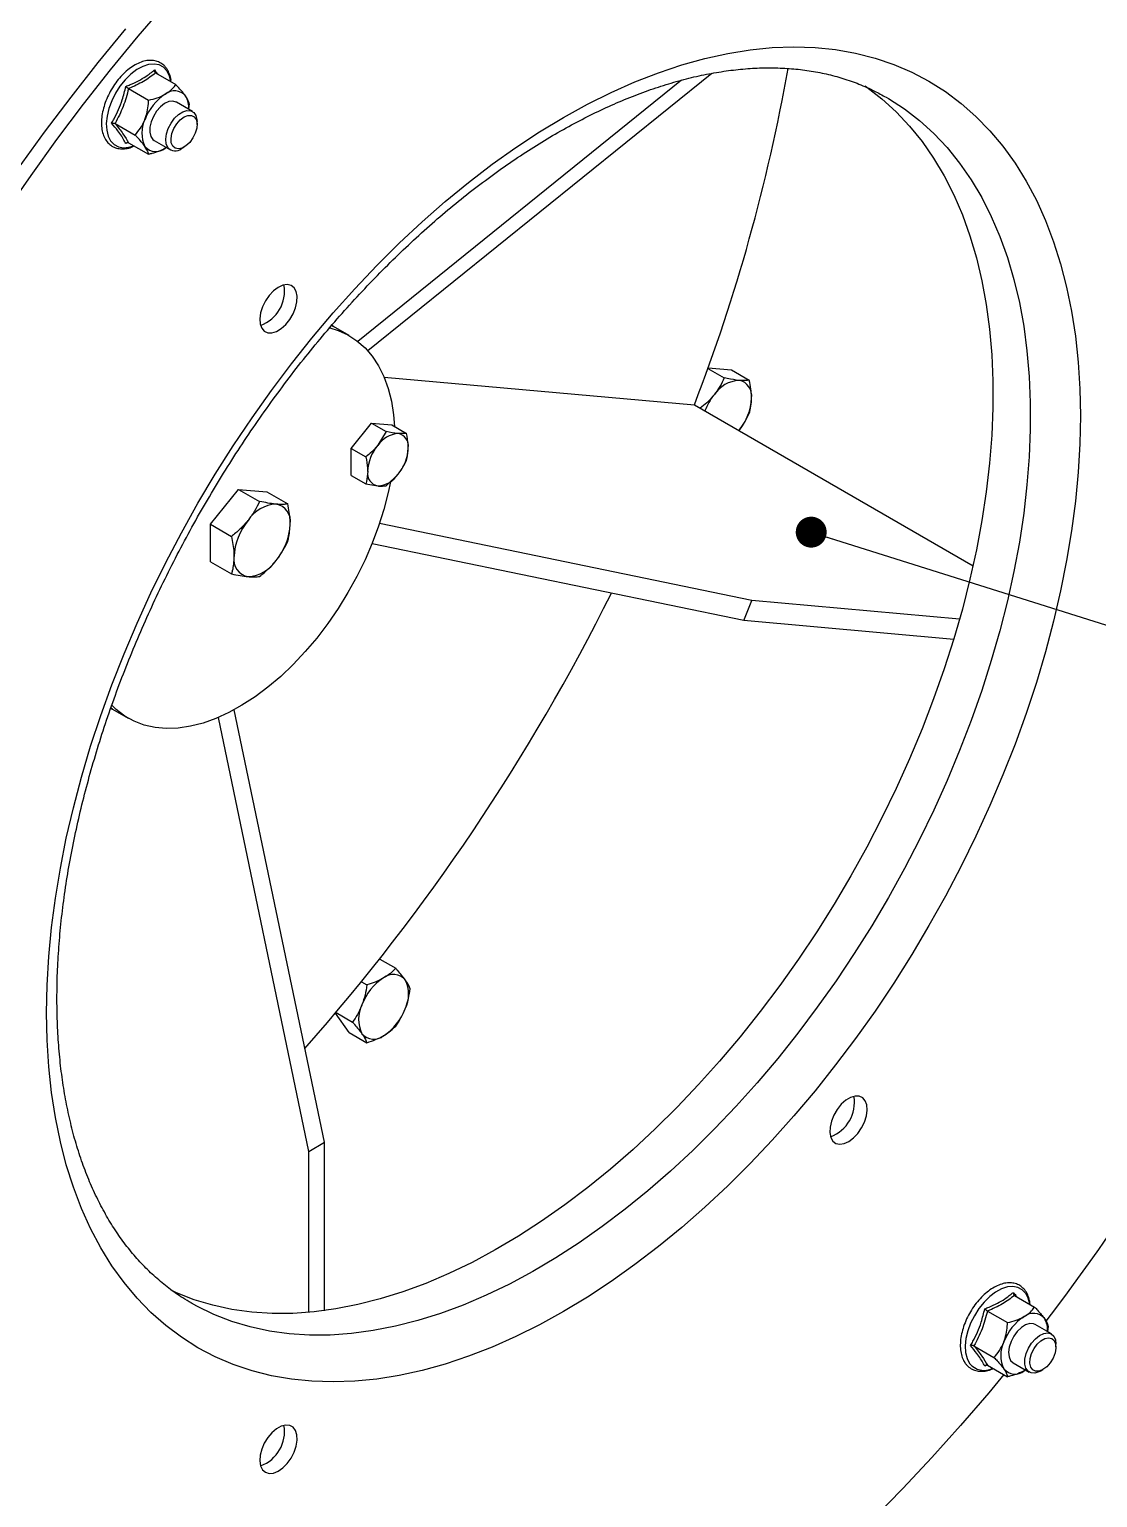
# Model space of a CAD drawing. Header units: millimetres. Extents: x 2 to 418, y 2 to 295.
# Drawn here: x 201.27 to 225.45, y 52.87 to 86.1 of the extents above; entities that cross this region are included whole.
import ezdxf

# ---------------------------------------------------------------- set-up
doc = ezdxf.new("R2010")
doc.units = ezdxf.units.MM
doc.dimstyles.new('SLDDIMSTYLE1', dxfattribs={"dimtxt": 0.18, "dimasz": 0.7, "dimexe": 0, "dimexo": 0.0625, "dimgap": 0, "dimtad": 0, "dimtih": 1, "dimtoh": 1, "dimdec": 0, "dimrnd": 1e-09, "dimzin": 0, "dimdsep": 46, "dimtxsty": 'Standard', "dimblk1": 'DOT', "dimblk2": 'DOT', "dimsah": 1, "dimcen": 0.09, "dimadec": 0, "dimazin": 0, "dimtfac": 0.7, "dimtdec": 0, "dimtofl": 0, "dimtmove": 0, "dimatfit": 3, "dimldrblk": 'DOT', "dimfxl": 0, "dimfrac": 2, "dimtolj": 1, "dimtzin": 0, "dimarcsym": 0})

# ---------------------------------------------------------------- blocks, each defined once
blk = doc.blocks.new('_DOT')
at = {"color": 0, "linetype": 'ByBlock', "lineweight": -2}
blk.add_line((-0.5, 0), (-1, 0), dxfattribs=at)
at = {"color": 0, "linetype": 'ByBlock', "const_width": 0.5}
blk.add_lwpolyline([(-0.25, 0, 1), (0.25, 0, 1)], format="xyb", close=True, dxfattribs=at)

msp = doc.modelspace()

# ---------------------------------------------------------------- linework, layer by layer
at = {"color": 7, "linetype": 'Continuous', "lineweight": 25}
for p, q in [((204.127, 85.117), (204.581, 84.855)), ((216.716, 85.108), (208.928, 78.832)), ((203.515, 84.763), (203.969, 84.501)), ((216.036, 84.954), (208.702, 79.043)), ((204.961, 84.247), (204.596, 84.458)), ((204.887, 84.419), (204.875, 84.297)), ((203.209, 83.974), (203.663, 83.712)), ((205.065, 83.95), (205.065, 84.018)), ((203.503, 83.542), (203.453, 83.52)), ((203.515, 83.539), (203.969, 83.276)), ((204.096, 83.592), (204.461, 83.381)), ((204.375, 83.43), (204.346, 83.412)), ((204.712, 83.405), (204.77, 83.439)), ((208.154, 79.379), (208.113, 79.402)), ((208.507, 79.175), (208.154, 79.379)), ((216.629, 78.43), (217.002, 78.214)), ((216.633, 78.444), (217.166, 78.396)), ((209.299, 78.236), (216.324, 77.608)), ((217.166, 78.396), (217.568, 78.164)), ((216.324, 77.608), (222.634, 73.965)), ((208.553, 76.621), (209.013, 77.192)), ((209.013, 77.192), (209.346, 77)), ((209.013, 77.192), (209.472, 77.151)), ((209.472, 77.151), (209.806, 76.959)), ((209.346, 77), (209.158, 76.69)), ((209.806, 76.959), (209.617, 76.955)), ((208.553, 76.621), (208.887, 76.428)), ((208.553, 76.008), (208.553, 76.621)), ((208.553, 76.008), (208.887, 75.815)), ((208.887, 75.815), (209.158, 75.771)), ((209.346, 75.774), (209.617, 76.036)), ((205.371, 74.902), (206.007, 75.693)), ((206.007, 75.693), (206.481, 75.42)), ((206.007, 75.693), (206.644, 75.636)), ((206.644, 75.636), (207.117, 75.363)), ((205.371, 74.902), (205.845, 74.628)), ((205.371, 74.053), (205.371, 74.902)), ((217.622, 73.179), (209.196, 74.922)), ((217.445, 72.724), (209.027, 74.464)), ((205.371, 74.053), (205.845, 73.78)), ((217.445, 72.724), (217.622, 73.179)), ((222.33, 72.758), (217.622, 73.179)), ((222.196, 72.299), (217.445, 72.724)), ((203.154, 70.719), (203.113, 70.743)), ((203.113, 70.742), (203.154, 70.719)), ((203.154, 70.719), (203.508, 70.514)), ((207.598, 60.711), (205.547, 70.531)), ((207.952, 60.915), (205.906, 70.705)), ((209.201, 65.063), (209.564, 64.853)), ((208.788, 64.547), (208.911, 64.476)), ((208.509, 63.402), (208.202, 63.84)), ((208.211, 63.85), (208.585, 63.634)), ((208.509, 63.402), (208.911, 63.17)), ((207.598, 60.711), (207.952, 60.915)), ((207.952, 57.105), (207.952, 60.915)), ((207.598, 57.066), (207.598, 60.711)), ((204.938, 57.276), (204.921, 57.286)), ((223.573, 57.45), (224.027, 57.187)), ((222.96, 57.096), (223.414, 56.834)), ((224.407, 56.579), (224.041, 56.79)), ((224.333, 56.752), (224.32, 56.629)), ((222.654, 56.307), (223.108, 56.045)), ((224.51, 56.283), (224.51, 56.35)), ((222.949, 55.875), (222.899, 55.852)), ((222.96, 55.871), (223.414, 55.609)), ((223.485, 55.977), (223.541, 55.924)), ((223.541, 55.924), (223.907, 55.713)), ((223.821, 55.763), (223.791, 55.745)), ((224.157, 55.738), (224.215, 55.772))]:
    msp.add_line(p, q, dxfattribs=at)
at = {"color": 7, "linetype": 'Continuous', "lineweight": 25, "flags": 128}
for points in [[(200.737, 81.971), (201.308, 82.798), (201.894, 83.611), (202.495, 84.408), (203.108, 85.188), (203.734, 85.95), (204.372, 86.693)], [(201.025, 82.962), (201.612, 83.774), (202.212, 84.571), (202.825, 85.351), (203.451, 86.113)], [(201.659, 63.844), (201.671, 64.475), (201.709, 65.119), (201.771, 65.775), (201.858, 66.442), (201.97, 67.117), (202.105, 67.8), (202.265, 68.488), (202.449, 69.181), (202.656, 69.878), (202.886, 70.575), (203.138, 71.273), (203.412, 71.97), (203.707, 72.663), (204.022, 73.352), (204.358, 74.035), (204.713, 74.711), (205.086, 75.378), (205.477, 76.035), (205.885, 76.68), (206.309, 77.312), (206.748, 77.93), (207.201, 78.532), (207.667, 79.118), (208.145, 79.685), (208.634, 80.233), (209.134, 80.76), (209.642, 81.266), (210.159, 81.748), (210.682, 82.207), (211.211, 82.642), (211.745, 83.05), (212.282, 83.432), (212.821, 83.787), (213.361, 84.113), (213.902, 84.411), (214.441, 84.679), (214.978, 84.917), (215.512, 85.124), (216.041, 85.301), (216.564, 85.446), (217.08, 85.559), (217.589, 85.641), (218.088, 85.69), (218.578, 85.708), (219.056, 85.693), (219.522, 85.645), (219.975, 85.566), (220.414, 85.455), (220.838, 85.312), (221.245, 85.137), (221.636, 84.932), (222.01, 84.696), (222.365, 84.43), (222.7, 84.134), (223.016, 83.81), (223.311, 83.457), (223.585, 83.077), (223.837, 82.67), (224.067, 82.238), (224.274, 81.781), (224.457, 81.299), (224.617, 80.795), (224.753, 80.27), (224.865, 79.723), (224.952, 79.157), (225.014, 78.573), (225.051, 77.972), (225.064, 77.355), (225.051, 76.724), (225.014, 76.079), (224.952, 75.423), (224.865, 74.757), (224.753, 74.082), (224.617, 73.399), (224.457, 72.71), (224.274, 72.017), (224.067, 71.321), (223.837, 70.623), (223.585, 69.925), (223.311, 69.229), (223.016, 68.536), (222.7, 67.847), (222.365, 67.164), (222.01, 66.488), (221.636, 65.821), (221.245, 65.164), (220.838, 64.519), (220.414, 63.886), (219.975, 63.268), (219.522, 62.666), (219.056, 62.081), (218.578, 61.514), (218.088, 60.966), (217.589, 60.439), (217.08, 59.933), (216.564, 59.45), (216.041, 58.991), (215.512, 58.557), (214.978, 58.149), (214.441, 57.767), (213.902, 57.412), (213.361, 57.086), (212.821, 56.788), (212.282, 56.52), (211.745, 56.282), (211.211, 56.074), (210.682, 55.898), (210.159, 55.753), (209.642, 55.639), (209.134, 55.558), (208.634, 55.508), (208.145, 55.491), (207.667, 55.506), (207.201, 55.553), (206.748, 55.633), (206.309, 55.744), (205.885, 55.887), (205.477, 56.061), (205.086, 56.267), (204.713, 56.503), (204.358, 56.769), (204.022, 57.064), (203.707, 57.389), (203.412, 57.741), (203.138, 58.121), (202.886, 58.528), (202.656, 58.961), (202.449, 59.418), (202.265, 59.899), (202.105, 60.403), (201.97, 60.929), (201.858, 61.475), (201.771, 62.041), (201.709, 62.625), (201.671, 63.227), (201.659, 63.844)], [(220.188, 84.824), (220.229, 84.795), (220.572, 84.531), (220.895, 84.238), (221.198, 83.917), (221.481, 83.567), (221.742, 83.191), (221.981, 82.788), (222.198, 82.36), (222.392, 81.908), (222.563, 81.432), (222.71, 80.933), (222.833, 80.414), (222.932, 79.874), (223.006, 79.316), (223.056, 78.739), (223.081, 78.147), (223.081, 77.539), (223.056, 76.918), (223.006, 76.285), (222.932, 75.64), (222.833, 74.987), (222.71, 74.325), (222.563, 73.657), (222.392, 72.984), (222.198, 72.307), (221.981, 71.628), (221.742, 70.949), (221.481, 70.271), (221.198, 69.595), (220.895, 68.924), (220.572, 68.258), (220.229, 67.599), (219.869, 66.949), (219.49, 66.308), (219.095, 65.679), (218.683, 65.063), (218.257, 64.461), (217.817, 63.875), (217.363, 63.305), (216.897, 62.753), (216.421, 62.221), (215.934, 61.709), (215.439, 61.219), (214.935, 60.752), (214.425, 60.308), (213.91, 59.89), (213.39, 59.497), (212.867, 59.13), (212.342, 58.791), (211.816, 58.48), (211.29, 58.198), (210.766, 57.946), (210.244, 57.723), (209.726, 57.531), (209.213, 57.37), (208.706, 57.241), (208.207, 57.143), (207.716, 57.077), (207.234, 57.043), (206.763, 57.041), (206.303, 57.071), (205.856, 57.133), (205.422, 57.227), (205.003, 57.352), (204.6, 57.509), (204.476, 57.566)], [(204.596, 84.458), (204.593, 84.459), (204.516, 84.481), (204.426, 84.469), (204.33, 84.423), (204.235, 84.349), (204.148, 84.25), (204.077, 84.134), (204.025, 84.011), (203.997, 83.888), (203.994, 83.776), (204.018, 83.682), (204.066, 83.613), (204.096, 83.592)], [(204.405, 83.433), (204.369, 83.515), (204.358, 83.619), (204.373, 83.738), (204.414, 83.862), (204.476, 83.982), (204.556, 84.091), (204.647, 84.178), (204.744, 84.239), (204.837, 84.268), (204.922, 84.263), (204.991, 84.225), (205.039, 84.157), (205.063, 84.063), (205.065, 84.018)], [(204.515, 83.462), (204.482, 83.538), (204.476, 83.636), (204.495, 83.746), (204.539, 83.859), (204.604, 83.965), (204.683, 84.055), (204.77, 84.121), (204.857, 84.156), (204.936, 84.157), (205.001, 84.125), (205.045, 84.063), (205.064, 83.975), (205.058, 83.87), (205.025, 83.757), (204.971, 83.646), (204.898, 83.547), (204.814, 83.468), (204.726, 83.418), (204.642, 83.399), (204.569, 83.414), (204.515, 83.462)], [(206.697, 80.082), (206.612, 79.959), (206.546, 79.824), (206.503, 79.687), (206.485, 79.556), (206.494, 79.438), (206.529, 79.343), (206.588, 79.274), (206.667, 79.238), (206.761, 79.235), (206.865, 79.267), (206.971, 79.331), (207.073, 79.423), (207.166, 79.538), (207.241, 79.667), (207.297, 79.804), (207.327, 79.94), (207.332, 80.065), (207.31, 80.172), (207.262, 80.255), (207.193, 80.308), (207.106, 80.328), (207.006, 80.313), (206.9, 80.265), (206.795, 80.186), (206.697, 80.082)], [(208.068, 79.352), (208.261, 79.291), (208.481, 79.19), (208.684, 79.057), (208.868, 78.896), (209.032, 78.705), (209.174, 78.488), (209.295, 78.245), (209.392, 77.979), (209.466, 77.69), (209.515, 77.381), (209.537, 77.114)], [(208.112, 79.402), (208.128, 79.394), (208.154, 79.379)], [(208.112, 79.402), (208.128, 79.394), (208.154, 79.379)], [(209.443, 75.862), (209.392, 75.619), (209.295, 75.239), (209.174, 74.858), (209.032, 74.476), (208.868, 74.096), (208.684, 73.722), (208.481, 73.356), (208.261, 73), (208.025, 72.657), (207.775, 72.329), (207.513, 72.02), (207.24, 71.729), (206.958, 71.461), (206.67, 71.217), (206.377, 70.998), (206.081, 70.806), (205.785, 70.642), (205.491, 70.508), (205.2, 70.404), (204.915, 70.331), (204.637, 70.29), (204.369, 70.281), (204.113, 70.304), (203.87, 70.359), (203.642, 70.445), (203.43, 70.562), (203.237, 70.709), (203.134, 70.808)], [(220.026, 61.117), (220.111, 61.24), (220.177, 61.374), (220.22, 61.512), (220.238, 61.643), (220.229, 61.76), (220.194, 61.856), (220.135, 61.924), (220.056, 61.961), (219.962, 61.963), (219.858, 61.932), (219.752, 61.868), (219.649, 61.776), (219.557, 61.661), (219.481, 61.531), (219.426, 61.394), (219.395, 61.259), (219.391, 61.134), (219.413, 61.026), (219.46, 60.944), (219.53, 60.891), (219.617, 60.871), (219.717, 60.886), (219.823, 60.934), (219.928, 61.013), (220.026, 61.117)], [(224.041, 56.79), (224.002, 56.807), (223.917, 56.812), (223.823, 56.783), (223.727, 56.722), (223.636, 56.634), (223.556, 56.526), (223.493, 56.406), (223.453, 56.281), (223.438, 56.163), (223.449, 56.059), (223.485, 55.977)], [(224.157, 55.738), (224.125, 55.721), (224.031, 55.692), (223.946, 55.697), (223.878, 55.735), (223.829, 55.803), (223.806, 55.897), (223.808, 56.01), (223.836, 56.132), (223.888, 56.256), (223.96, 56.371), (224.046, 56.47), (224.141, 56.545), (224.237, 56.59), (224.327, 56.602), (224.404, 56.581), (224.463, 56.527), (224.463, 56.527)], [(224.471, 56.43), (224.503, 56.354), (224.51, 56.257), (224.49, 56.147), (224.446, 56.033), (224.382, 55.927), (224.302, 55.837), (224.215, 55.772), (224.128, 55.737), (224.049, 55.735), (223.985, 55.767), (223.941, 55.83), (223.921, 55.917), (223.928, 56.022), (223.96, 56.135), (224.015, 56.246), (224.087, 56.346), (224.171, 56.424), (224.259, 56.475), (224.343, 56.493), (224.416, 56.478), (224.471, 56.43)], [(224.463, 56.527), (224.499, 56.445), (224.51, 56.35)], [(223.328, 55.659), (222.988, 55.249), (222.351, 54.506), (221.702, 53.782), (221.043, 53.078), (220.375, 52.397), (219.698, 51.737), (219.014, 51.1), (218.322, 50.487), (217.625, 49.898), (216.922, 49.335), (216.215, 48.798), (215.505, 48.287), (214.792, 47.803), (214.782, 47.797)], [(206.697, 53.422), (206.795, 53.431), (206.9, 53.474), (207.006, 53.548), (207.106, 53.648), (207.193, 53.769), (207.262, 53.902), (207.31, 54.039), (207.332, 54.172), (207.327, 54.292), (207.297, 54.392), (207.241, 54.465), (207.166, 54.507), (207.073, 54.516), (206.971, 54.49), (206.865, 54.431), (206.761, 54.343), (206.667, 54.232), (206.588, 54.104), (206.529, 53.968), (206.494, 53.831), (206.485, 53.704), (206.503, 53.593), (206.546, 53.506), (206.612, 53.448), (206.697, 53.422)]]:
    msp.add_lwpolyline(points, dxfattribs=at)
at = {"color": 8, "linetype": 'Continuous', "lineweight": 25, "flags": 128}
for points in [[(204.381, 85.163), (204.303, 85.246), (204.205, 85.299), (204.092, 85.32), (203.967, 85.309), (203.835, 85.266), (203.699, 85.193), (203.565, 85.091), (203.438, 84.965), (203.32, 84.819), (203.217, 84.658), (203.132, 84.487), (203.068, 84.312), (203.027, 84.139), (203.01, 83.974), (203.019, 83.822), (203.052, 83.69), (203.108, 83.58), (203.187, 83.498), (203.284, 83.445), (203.397, 83.424), (203.522, 83.435), (203.635, 83.469)], [(220.665, 84.569), (220.717, 84.539), (221.078, 84.305), (221.42, 84.041), (221.743, 83.748), (222.047, 83.427), (222.329, 83.078), (222.59, 82.701), (222.83, 82.298), (223.047, 81.87), (223.241, 81.418), (223.412, 80.942), (223.559, 80.443), (223.682, 79.924), (223.781, 79.384), (223.855, 78.826), (223.905, 78.25), (223.929, 77.657), (223.929, 77.05), (223.905, 76.428), (223.855, 75.795), (223.781, 75.151), (223.682, 74.497), (223.559, 73.835), (223.412, 73.167), (223.241, 72.494), (223.047, 71.817), (222.83, 71.138), (222.59, 70.459), (222.329, 69.781), (222.047, 69.106), (221.743, 68.434), (221.42, 67.768), (221.078, 67.109), (220.717, 66.459), (220.339, 65.818), (219.943, 65.189), (219.532, 64.573), (219.106, 63.971), (218.665, 63.385), (218.212, 62.815), (217.746, 62.263), (217.269, 61.731), (216.783, 61.219), (216.287, 60.729), (215.784, 60.262), (215.274, 59.818), (214.758, 59.4), (214.238, 59.007), (213.715, 58.64), (213.19, 58.301), (212.664, 57.99), (212.138, 57.708), (211.614, 57.456), (211.092, 57.233), (210.575, 57.042), (210.062, 56.881), (209.555, 56.751), (209.055, 56.653), (208.564, 56.587), (208.082, 56.553), (207.611, 56.551), (207.151, 56.581), (206.704, 56.643), (206.271, 56.737), (205.852, 56.863), (205.448, 57.02), (205.061, 57.208), (204.938, 57.276)], [(223.917, 57.251), (223.916, 57.254), (223.883, 57.386), (223.826, 57.496), (223.748, 57.579), (223.651, 57.631), (223.538, 57.653), (223.413, 57.642), (223.28, 57.599), (223.145, 57.525), (223.011, 57.424), (222.883, 57.298), (222.766, 57.152), (222.663, 56.991), (222.578, 56.819), (222.513, 56.645), (222.472, 56.472), (222.456, 56.307), (222.464, 56.155), (222.497, 56.022), (222.554, 55.913), (222.554, 55.913)]]:
    msp.add_lwpolyline(points, dxfattribs=at)
at = {"color": 8, "linetype": 'Continuous', "lineweight": 25}
for centre, radius, start, end in [((203.887, 84.842), 0.589, 7.4011, 32.9926), ((222.884, 56.177), 0.423, 218.6575, 297.559)]:
    msp.add_arc(centre, radius, start, end, dxfattribs=at)
at = {"color": 7, "linetype": 'Continuous', "lineweight": 25}
for centre, radius, start, end in [((178.212, 92.322), 40.854, 338.8894, 349.9903), ((204.967, 83.668), 1.151, 122.638, 159.7731), ((204.554, 84.382), 0.33, 40.5333, 129.247), ((204.378, 84.338), 0.499, 355.2229, 31.1565), ((204.499, 83.76), 0.685, 153.4357, 206.5643), ((204.137, 83.668), 0.33, 220.5321, 309.2482), ((204.573, 83.578), 0.222, 220.956, 308.8391), ((206.224, 80.176), 0.821, 289.8951, 10.1101), ((217.38, 77.431), 0.73, 93.4296, 146.5651), ((217.271, 77.814), 0.352, 350.7483, 79.4529), ((217.833, 76.98), 1.363, 141.2637, 158.9213), ((216.392, 77.814), 1.228, 320.2279, 357.3608), ((209.653, 76.363), 0.593, 93.4292, 146.5654), ((209.565, 76.674), 0.286, 350.7476, 79.454), ((209.924, 76.052), 0.998, 140.2276, 177.3609), ((208.85, 76.674), 0.998, 320.2277, 357.361), ((209.21, 76.052), 0.286, 170.7475, 259.4537), ((209.122, 76.363), 0.593, 273.43, 326.5646), ((206.905, 74.539), 0.821, 93.43, 146.5646), ((206.784, 74.97), 0.396, 350.7483, 79.453), ((207.281, 74.107), 1.381, 140.228, 177.3606), ((205.794, 74.969), 1.381, 320.228, 357.3607), ((206.292, 74.107), 0.396, 170.7482, 259.4532), ((206.17, 74.538), 0.821, 273.4295, 326.5652), ((171.665, 94.662), 47.798, 318.5794, 333.5127), ((184.797, 87.089), 49.727, 322.5716, 337.4285), ((209.951, 63.602), 1.228, 122.6379, 159.773), ((209.511, 64.363), 0.352, 40.5329, 129.2479), ((209.125, 64.265), 0.73, 333.4366, 26.5634), ((209.452, 63.7), 0.73, 153.4362, 206.5638), ((208.626, 64.363), 1.228, 302.6381, 339.7728), ((209.066, 63.602), 0.352, 220.5326, 309.2483), ((219.128, 61.815), 0.821, 289.8949, 10.1104), ((224.412, 56.001), 1.151, 122.638, 159.7728), ((224, 56.714), 0.33, 40.5329, 129.2483), ((223.824, 56.671), 0.499, 355.2209, 31.1577), ((223.944, 56.092), 0.685, 153.4363, 206.5637), ((223.583, 56), 0.33, 220.5329, 309.248), ((206.224, 54.365), 0.821, 289.8948, 10.1104)]:
    msp.add_arc(centre, radius, start, end, dxfattribs=at)
for points, knots in [([(212.962, 100.5), (212.457, 100.201), (211.447, 99.602), (209.935, 98.593), (208.432, 97.505), (206.94, 96.333), (205.464, 95.083), (204.008, 93.756), (202.575, 92.357), (201.168, 90.888), (199.793, 89.354), (198.452, 87.758), (197.149, 86.107), (195.889, 84.403), (194.673, 82.652), (193.506, 80.857), (192.391, 79.025), (191.331, 77.159), (190.327, 75.264), (189.384, 73.347), (188.503, 71.411), (187.688, 69.462), (186.939, 67.506), (186.26, 65.548), (185.652, 63.594), (185.116, 61.648), (184.654, 59.714), (184.268, 57.798), (183.952, 55.904), (183.807, 54.665), (183.734, 54.046)], [0, 0, 0, 0, 0.035691, 0.071381, 0.107072, 0.142762, 0.178453, 0.214143, 0.249834, 0.285572, 0.32131, 0.357048, 0.392786, 0.428524, 0.464262, 0.5, 0.535738, 0.571476, 0.607214, 0.642952, 0.67869, 0.714428, 0.750166, 0.785857, 0.821547, 0.857238, 0.892928, 0.928619, 0.964309, 1, 1, 1, 1]), ([(204.477, 84.944), (204.477, 84.947), (204.473, 85.002), (204.445, 85.091), (204.406, 85.174), (204.368, 85.231), (204.324, 85.285), (204.246, 85.347), (204.138, 85.392), (204.02, 85.408), (203.894, 85.395), (203.763, 85.353), (203.628, 85.284), (203.495, 85.189), (203.368, 85.07), (203.25, 84.933), (203.145, 84.78), (203.055, 84.617), (202.984, 84.447), (202.932, 84.276), (202.903, 84.109), (202.897, 83.949), (202.914, 83.8), (202.957, 83.669), (203.023, 83.559), (203.11, 83.476), (203.214, 83.421), (203.329, 83.396), (203.453, 83.402), (203.558, 83.425), (203.622, 83.455), (203.642, 83.465)], [0, 0, 0, 0, 0.003048, 0.042405, 0.078333, 0.084557, 0.105673, 0.142934, 0.179551, 0.21599, 0.25298, 0.290912, 0.32956, 0.368503, 0.407437, 0.446295, 0.485095, 0.523876, 0.562683, 0.601555, 0.640542, 0.679691, 0.719005, 0.758325, 0.797191, 0.835061, 0.871886, 0.908327, 0.945071, 0.982712, 1, 1, 1, 1]), ([(201.893, 64.17), (201.894, 64.269), (201.895, 64.556), (201.915, 65.041), (201.958, 65.629), (202.023, 66.229), (202.109, 66.839), (202.217, 67.457), (202.346, 68.082), (202.496, 68.714), (202.667, 69.35), (202.858, 69.99), (203.07, 70.632), (203.301, 71.274), (203.552, 71.916), (203.821, 72.556), (204.109, 73.193), (204.415, 73.825), (204.737, 74.451), (205.076, 75.07), (205.431, 75.681), (205.801, 76.282), (206.186, 76.872), (206.583, 77.45), (206.994, 78.014), (207.416, 78.564), (207.849, 79.099), (208.292, 79.616), (208.744, 80.116), (209.205, 80.598), (209.672, 81.059), (210.145, 81.5), (210.624, 81.919), (211.106, 82.317), (211.591, 82.691), (212.079, 83.041), (212.567, 83.367), (213.054, 83.668), (213.541, 83.944), (214.025, 84.194), (214.506, 84.417), (214.982, 84.614), (215.453, 84.784), (215.917, 84.928), (216.374, 85.044), (216.824, 85.133), (217.264, 85.195), (217.695, 85.23), (218.116, 85.238), (218.526, 85.219), (218.926, 85.173), (219.314, 85.099), (219.691, 84.999), (220.054, 84.869), (220.38, 84.727), (220.578, 84.615), (220.664, 84.566)], [0, 0, 0, 0, 0.009758, 0.028376, 0.047004, 0.06564, 0.084286, 0.102943, 0.121611, 0.140289, 0.158977, 0.177674, 0.196381, 0.215095, 0.233816, 0.252544, 0.271276, 0.290012, 0.308752, 0.327493, 0.346236, 0.364978, 0.383719, 0.402457, 0.421192, 0.439922, 0.458646, 0.477364, 0.496074, 0.514775, 0.533466, 0.552148, 0.570817, 0.589476, 0.608122, 0.626755, 0.645377, 0.663987, 0.682587, 0.701179, 0.719766, 0.738352, 0.756942, 0.775541, 0.794159, 0.812807, 0.8315, 0.850252, 0.869084, 0.888014, 0.907065, 0.926253, 0.94559, 0.96508, 0.984709, 1, 1, 1, 1]), ([(203.453, 84.813), (203.486, 84.826), (203.65, 84.892), (203.881, 85.01), (204.038, 85.137), (204.1, 85.187)], [0, 0, 0, 0, 0.130526, 0.65523, 1, 1, 1, 1]), ([(204.127, 85.117), (204.04, 85.051), (203.864, 84.917), (203.632, 84.815), (203.515, 84.763)], [0, 0, 0, 0, 0.492242, 1, 1, 1, 1]), ([(204.127, 85.117), (204.123, 85.12), (204.114, 85.127), (204.105, 85.144), (204.1, 85.164), (204.099, 85.179), (204.1, 85.187), (204.1, 85.187)], [0, 0, 0, 0, 0.236147, 0.471297, 0.732228, 0.993862, 1, 1, 1, 1]), ([(203.13, 83.98), (203.149, 84.013), (203.244, 84.179), (203.367, 84.454), (203.429, 84.711), (203.453, 84.813)], [0, 0, 0, 0, 0.130525, 0.655233, 1, 1, 1, 1]), ([(203.515, 84.763), (203.478, 84.626), (203.404, 84.347), (203.274, 84.1), (203.209, 83.974)], [0, 0, 0, 0, 0.492246, 1, 1, 1, 1]), ([(203.453, 84.813), (203.453, 84.813), (203.458, 84.809), (203.467, 84.799), (203.483, 84.785), (203.5, 84.773), (203.51, 84.767), (203.515, 84.763)], [0, 0, 0, 0, 0.006139, 0.267774, 0.528707, 0.763858, 1, 1, 1, 1]), ([(204.346, 84.637), (204.386, 84.664), (204.468, 84.717), (204.537, 84.794), (204.571, 84.841), (204.581, 84.855)], [0, 0, 0, 0, 0.4063, 0.827274, 1, 1, 1, 1]), ([(204.805, 84.596), (204.801, 84.601), (204.758, 84.663), (204.68, 84.752), (204.598, 84.838), (204.581, 84.855)], [0, 0, 0, 0, 0.066686, 0.814087, 1, 1, 1, 1]), ([(203.886, 84.066), (203.905, 84.123), (203.943, 84.238), (203.962, 84.387), (203.967, 84.476), (203.969, 84.501)], [0, 0, 0, 0, 0.406286, 0.827266, 1, 1, 1, 1]), ([(203.969, 84.501), (204.035, 84.518), (204.17, 84.552), (204.29, 84.605), (204.344, 84.636), (204.346, 84.637)], [0, 0, 0, 0, 0.48434, 0.986326, 1, 1, 1, 1]), ([(204.887, 84.419), (204.885, 84.431), (204.877, 84.477), (204.836, 84.546), (204.805, 84.596)], [0, 0, 0, 0, 0.266133, 1, 1, 1, 1]), ([(203.13, 83.98), (203.13, 83.98), (203.137, 83.982), (203.151, 83.984), (203.173, 83.985), (203.193, 83.982), (203.203, 83.977), (203.209, 83.974)], [0, 0, 0, 0, 0.00613, 0.26777, 0.528712, 0.763852, 1, 1, 1, 1]), ([(203.453, 83.52), (203.444, 83.537), (203.4, 83.624), (203.303, 83.774), (203.179, 83.921), (203.13, 83.98)], [0, 0, 0, 0, 0.130524, 0.655227, 1, 1, 1, 1]), ([(203.209, 83.974), (203.273, 83.895), (203.403, 83.733), (203.477, 83.604), (203.515, 83.539)], [0, 0, 0, 0, 0.492243, 1, 1, 1, 1]), ([(203.663, 83.712), (203.705, 83.763), (203.791, 83.866), (203.858, 83.994), (203.886, 84.064), (203.886, 84.066)], [0, 0, 0, 0, 0.48434, 0.986319, 1, 1, 1, 1]), ([(203.453, 83.52), (203.453, 83.52), (203.458, 83.525), (203.467, 83.534), (203.483, 83.542), (203.5, 83.545), (203.51, 83.541), (203.515, 83.539)], [0, 0, 0, 0, 0.006139, 0.267774, 0.528707, 0.763858, 1, 1, 1, 1]), ([(203.886, 83.453), (203.883, 83.459), (203.839, 83.52), (203.762, 83.609), (203.679, 83.695), (203.663, 83.712)], [0, 0, 0, 0, 0.066693, 0.814093, 1, 1, 1, 1]), ([(203.969, 83.276), (203.967, 83.289), (203.959, 83.334), (203.917, 83.403), (203.886, 83.453)], [0, 0, 0, 0, 0.266126, 1, 1, 1, 1]), ([(204.346, 83.412), (204.3, 83.389), (204.207, 83.342), (204.074, 83.302), (203.993, 83.282), (203.969, 83.276)], [0, 0, 0, 0, 0.406294, 0.827276, 1, 1, 1, 1]), ([(204.373, 83.432), (204.366, 83.426), (204.357, 83.419), (204.347, 83.413), (204.346, 83.412)], [0, 0, 0, 0, 0.858822, 1, 1, 1, 1]), ([(217.002, 78.214), (216.971, 78.149), (216.906, 78.017), (216.816, 77.895), (216.77, 77.833)], [0, 0, 0, 0, 0.495457, 1, 1, 1, 1]), ([(217.336, 78.16), (217.251, 78.171), (217.147, 78.184), (217.025, 78.21), (217.002, 78.214)], [0, 0, 0, 0, 0.811303, 1, 1, 1, 1]), ([(217.568, 78.164), (217.516, 78.158), (217.449, 78.151), (217.356, 78.158), (217.336, 78.16)], [0, 0, 0, 0, 0.78562, 1, 1, 1, 1]), ([(217.619, 77.758), (217.619, 77.767), (217.618, 77.834), (217.607, 77.968), (217.581, 78.098), (217.568, 78.164)], [0, 0, 0, 0, 0.070084, 0.530782, 1, 1, 1, 1]), ([(216.77, 77.833), (216.763, 77.825), (216.712, 77.762), (216.612, 77.656), (216.508, 77.57), (216.459, 77.53)], [0, 0, 0, 0, 0.074785, 0.566369, 1, 1, 1, 1]), ([(217.568, 77.41), (217.582, 77.463), (217.611, 77.57), (217.616, 77.695), (217.619, 77.758)], [0, 0, 0, 0, 0.495455, 1, 1, 1, 1]), ([(217.336, 77.029), (217.342, 77.037), (217.393, 77.1), (217.477, 77.226), (217.538, 77.348), (217.568, 77.41)], [0, 0, 0, 0, 0.070086, 0.530782, 1, 1, 1, 1]), ([(209.617, 76.955), (209.612, 76.956), (209.534, 76.963), (209.437, 76.982), (209.346, 77)], [0, 0, 0, 0, 0.070214, 1, 1, 1, 1]), ([(209.847, 76.629), (209.847, 76.654), (209.845, 76.759), (209.823, 76.872), (209.806, 76.959)], [0, 0, 0, 0, 0.241853, 1, 1, 1, 1]), ([(209.158, 76.69), (209.152, 76.683), (209.074, 76.587), (208.977, 76.505), (208.887, 76.428)], [0, 0, 0, 0, 0.070217, 1, 1, 1, 1]), ([(209.806, 76.346), (209.811, 76.365), (209.836, 76.451), (209.842, 76.551), (209.847, 76.629)], [0, 0, 0, 0, 0.2237119, 1, 1, 1, 1]), ([(208.887, 76.428), (208.903, 76.342), (208.925, 76.228), (208.927, 76.123), (208.928, 76.098)], [0, 0, 0, 0, 0.758147, 1, 1, 1, 1]), ([(209.617, 76.036), (209.623, 76.043), (209.7, 76.14), (209.755, 76.247), (209.806, 76.346)], [0, 0, 0, 0, 0.070221, 1, 1, 1, 1]), ([(208.928, 76.098), (208.923, 76.02), (208.916, 75.92), (208.892, 75.834), (208.887, 75.815)], [0, 0, 0, 0, 0.7762881, 1, 1, 1, 1]), ([(209.158, 75.771), (209.163, 75.77), (209.24, 75.764), (209.295, 75.769), (209.346, 75.774)], [0, 0, 0, 0, 0.0702104, 1, 1, 1, 1]), ([(206.481, 75.42), (206.445, 75.346), (206.373, 75.198), (206.271, 75.061), (206.22, 74.991)], [0, 0, 0, 0, 0.495461, 1, 1, 1, 1]), ([(206.856, 75.359), (206.848, 75.359), (206.791, 75.365), (206.671, 75.382), (206.545, 75.407), (206.481, 75.42)], [0, 0, 0, 0, 0.0700913, 0.5307852, 1, 1, 1, 1]), ([(207.117, 75.363), (207.082, 75.358), (207.009, 75.349), (206.907, 75.355), (206.856, 75.359)], [0, 0, 0, 0, 0.495458, 1, 1, 1, 1]), ([(207.174, 74.906), (207.174, 74.938), (207.171, 75.083), (207.141, 75.24), (207.117, 75.363)], [0, 0, 0, 0, 0.220363, 1, 1, 1, 1]), ([(206.22, 74.991), (206.212, 74.982), (206.154, 74.911), (206.034, 74.784), (205.908, 74.681), (205.845, 74.628)], [0, 0, 0, 0, 0.070089, 0.530785, 1, 1, 1, 1]), ([(207.117, 74.514), (207.124, 74.538), (207.158, 74.656), (207.167, 74.795), (207.174, 74.906)], [0, 0, 0, 0, 0.196352, 1, 1, 1, 1]), ([(205.845, 74.628), (205.868, 74.506), (205.898, 74.348), (205.901, 74.203), (205.901, 74.171)], [0, 0, 0, 0, 0.779637, 1, 1, 1, 1]), ([(206.856, 74.086), (206.863, 74.095), (206.92, 74.167), (207.015, 74.308), (207.083, 74.445), (207.117, 74.514)], [0, 0, 0, 0, 0.0700913, 0.5307852, 1, 1, 1, 1]), ([(205.901, 74.171), (205.894, 74.06), (205.885, 73.922), (205.851, 73.803), (205.845, 73.78)], [0, 0, 0, 0, 0.803648, 1, 1, 1, 1]), ([(205.845, 73.78), (205.912, 73.766), (206.048, 73.738), (206.162, 73.725), (206.22, 73.718)], [0, 0, 0, 0, 0.495461, 1, 1, 1, 1]), ([(206.481, 73.723), (206.548, 73.778), (206.685, 73.889), (206.799, 74.02), (206.856, 74.086)], [0, 0, 0, 0, 0.495458, 1, 1, 1, 1]), ([(206.22, 73.718), (206.227, 73.718), (206.284, 73.713), (206.379, 73.71), (206.447, 73.719), (206.481, 73.723)], [0, 0, 0, 0, 0.070094, 0.530785, 1, 1, 1, 1]), ([(209.564, 64.853), (209.526, 64.815), (209.447, 64.736), (209.342, 64.669), (209.288, 64.636)], [0, 0, 0, 0, 0.495461, 1, 1, 1, 1]), ([(209.778, 64.592), (209.727, 64.659), (209.663, 64.743), (209.58, 64.836), (209.564, 64.853)], [0, 0, 0, 0, 0.811304, 1, 1, 1, 1]), ([(208.911, 64.476), (208.899, 64.4), (208.874, 64.245), (208.824, 64.1), (208.799, 64.026)], [0, 0, 0, 0, 0.495458, 1, 1, 1, 1]), ([(209.288, 64.636), (209.281, 64.631), (209.222, 64.598), (209.1, 64.54), (208.975, 64.498), (208.911, 64.476)], [0, 0, 0, 0, 0.07009, 0.530788, 1, 1, 1, 1]), ([(209.891, 64.389), (209.87, 64.437), (209.843, 64.498), (209.79, 64.575), (209.778, 64.592)], [0, 0, 0, 0, 0.785624, 1, 1, 1, 1]), ([(204.938, 57.28), (204.872, 57.318), (204.694, 57.418), (204.422, 57.612), (204.12, 57.86), (203.837, 58.134), (203.571, 58.434), (203.324, 58.758), (203.096, 59.105), (202.887, 59.475), (202.697, 59.867), (202.526, 60.281), (202.375, 60.715), (202.244, 61.17), (202.134, 61.644), (202.043, 62.136), (201.973, 62.647), (201.925, 63.175), (201.897, 63.683), (201.894, 64.02), (201.893, 64.17)], [0, 0, 0, 0, 0.035164, 0.094841, 0.154398, 0.213676, 0.272562, 0.331001, 0.388988, 0.446554, 0.503753, 0.560644, 0.617289, 0.673745, 0.730062, 0.786281, 0.842436, 0.898555, 0.954659, 1, 1, 1, 1]), ([(209.778, 63.939), (209.782, 63.949), (209.811, 64.024), (209.855, 64.173), (209.879, 64.316), (209.891, 64.389)], [0, 0, 0, 0, 0.070083, 0.530783, 1, 1, 1, 1]), ([(208.799, 64.026), (208.795, 64.016), (208.765, 63.941), (208.699, 63.805), (208.623, 63.692), (208.585, 63.634)], [0, 0, 0, 0, 0.070083, 0.530782, 1, 1, 1, 1]), ([(209.564, 63.547), (209.605, 63.607), (209.687, 63.729), (209.748, 63.868), (209.778, 63.939)], [0, 0, 0, 0, 0.495458, 1, 1, 1, 1]), ([(208.585, 63.634), (208.6, 63.617), (208.683, 63.524), (208.747, 63.441), (208.799, 63.373)], [0, 0, 0, 0, 0.188697, 1, 1, 1, 1]), ([(209.288, 63.329), (209.296, 63.334), (209.354, 63.368), (209.454, 63.438), (209.527, 63.51), (209.564, 63.547)], [0, 0, 0, 0, 0.070084, 0.530782, 1, 1, 1, 1]), ([(208.799, 63.373), (208.81, 63.356), (208.863, 63.279), (208.89, 63.218), (208.911, 63.17)], [0, 0, 0, 0, 0.214376, 1, 1, 1, 1]), ([(208.911, 63.17), (208.978, 63.192), (209.114, 63.238), (209.23, 63.298), (209.288, 63.329)], [0, 0, 0, 0, 0.495455, 1, 1, 1, 1]), ([(223.924, 57.247), (223.921, 57.276), (223.914, 57.355), (223.875, 57.466), (223.809, 57.576), (223.722, 57.66), (223.618, 57.714), (223.503, 57.739), (223.379, 57.735), (223.249, 57.702), (223.115, 57.641), (222.982, 57.553), (222.852, 57.442), (222.731, 57.31), (222.621, 57.161), (222.527, 57.001), (222.449, 56.833), (222.391, 56.662), (222.355, 56.493), (222.341, 56.33), (222.352, 56.178), (222.385, 56.044), (222.426, 55.962), (222.464, 55.905), (222.508, 55.851), (222.587, 55.788), (222.694, 55.743), (222.812, 55.727), (222.938, 55.742), (223.032, 55.766), (223.082, 55.793), (223.089, 55.797)], [0, 0, 0, 0, 0.022613, 0.061621, 0.10018, 0.137751, 0.174285, 0.210438, 0.246892, 0.284235, 0.322402, 0.360985, 0.399628, 0.438203, 0.47671, 0.515185, 0.553674, 0.592213, 0.630852, 0.669638, 0.708595, 0.747641, 0.783285, 0.789459, 0.81041, 0.847375, 0.883703, 0.919853, 0.956551, 0.994183, 1, 1, 1, 1]), ([(222.899, 57.146), (222.931, 57.159), (223.096, 57.224), (223.327, 57.343), (223.483, 57.469), (223.546, 57.52)], [0, 0, 0, 0, 0.130523, 0.655233, 1, 1, 1, 1]), ([(223.546, 57.52), (223.546, 57.519), (223.545, 57.512), (223.545, 57.497), (223.55, 57.477), (223.559, 57.46), (223.568, 57.453), (223.573, 57.45)], [0, 0, 0, 0, 0.006136, 0.267767, 0.528713, 0.763857, 1, 1, 1, 1]), ([(223.573, 57.45), (223.486, 57.384), (223.31, 57.25), (223.078, 57.148), (222.96, 57.096)], [0, 0, 0, 0, 0.492244, 1, 1, 1, 1]), ([(223.791, 56.97), (223.831, 56.996), (223.913, 57.05), (223.983, 57.127), (224.017, 57.174), (224.027, 57.187)], [0, 0, 0, 0, 0.406297, 0.827275, 1, 1, 1, 1]), ([(224.027, 57.187), (224.05, 57.163), (224.14, 57.07), (224.204, 56.989), (224.25, 56.929)], [0, 0, 0, 0, 0.266132, 1, 1, 1, 1]), ([(213.128, 32.245), (213.319, 32.35), (213.673, 32.544), (214.162, 32.823), (214.565, 33.058), (214.894, 33.253), (215.178, 33.424), (215.454, 33.592), (215.836, 33.829), (216.34, 34.147), (216.979, 34.562), (217.842, 35.141), (218.89, 35.875), (220.082, 36.755), (221.349, 37.735), (222.703, 38.839), (224.157, 40.094), (225.593, 41.404), (227.013, 42.767), (228.468, 44.24), (229.954, 45.826), (231.464, 47.53), (232.942, 49.291), (234.383, 51.104), (235.778, 52.955), (237.121, 54.843), (238.08, 56.242), (238.579, 57.025), (238.663, 57.156)], [0, 0, 0, 0, 0.020728, 0.038386, 0.052991, 0.064536, 0.073971, 0.083893, 0.094451, 0.115461, 0.138608, 0.163878, 0.209438, 0.253008, 0.29459, 0.348951, 0.403125, 0.457294, 0.511459, 0.565621, 0.626277, 0.686929, 0.747578, 0.808225, 0.868869, 0.928429, 0.987987, 1, 1, 1, 1]), ([(222.575, 56.313), (222.594, 56.346), (222.69, 56.512), (222.812, 56.787), (222.874, 57.044), (222.899, 57.146)], [0, 0, 0, 0, 0.130523, 0.655233, 1, 1, 1, 1]), ([(222.96, 57.096), (222.924, 56.959), (222.85, 56.679), (222.72, 56.432), (222.654, 56.307)], [0, 0, 0, 0, 0.492246, 1, 1, 1, 1]), ([(222.96, 57.096), (222.955, 57.099), (222.945, 57.105), (222.929, 57.118), (222.913, 57.132), (222.903, 57.141), (222.899, 57.146), (222.899, 57.146)], [0, 0, 0, 0, 0.2361426, 0.4712871, 0.7322333, 0.993864, 1, 1, 1, 1]), ([(223.332, 56.399), (223.351, 56.455), (223.389, 56.571), (223.408, 56.72), (223.413, 56.808), (223.414, 56.834)], [0, 0, 0, 0, 0.406295, 0.827274, 1, 1, 1, 1]), ([(223.414, 56.834), (223.48, 56.851), (223.615, 56.885), (223.735, 56.938), (223.79, 56.969), (223.791, 56.97)], [0, 0, 0, 0, 0.48434, 0.986326, 1, 1, 1, 1]), ([(224.25, 56.929), (224.254, 56.924), (224.296, 56.863), (224.323, 56.803), (224.331, 56.76), (224.333, 56.752)], [0, 0, 0, 0, 0.066696, 0.8141, 1, 1, 1, 1]), ([(222.654, 56.307), (222.649, 56.309), (222.638, 56.314), (222.618, 56.317), (222.597, 56.317), (222.582, 56.314), (222.575, 56.313), (222.575, 56.313)], [0, 0, 0, 0, 0.236148, 0.471288, 0.73223, 0.99387, 1, 1, 1, 1]), ([(222.899, 55.852), (222.89, 55.87), (222.845, 55.956), (222.749, 56.106), (222.625, 56.254), (222.575, 56.313)], [0, 0, 0, 0, 0.130524, 0.655233, 1, 1, 1, 1]), ([(222.654, 56.307), (222.718, 56.227), (222.848, 56.066), (222.922, 55.937), (222.96, 55.871)], [0, 0, 0, 0, 0.492243, 1, 1, 1, 1]), ([(223.108, 56.045), (223.15, 56.095), (223.237, 56.198), (223.304, 56.327), (223.331, 56.397), (223.332, 56.399)], [0, 0, 0, 0, 0.484338, 0.986322, 1, 1, 1, 1]), ([(222.96, 55.871), (222.955, 55.873), (222.945, 55.877), (222.929, 55.875), (222.913, 55.867), (222.903, 55.858), (222.899, 55.852), (222.899, 55.852)], [0, 0, 0, 0, 0.2361426, 0.4712871, 0.7322333, 0.993864, 1, 1, 1, 1]), ([(223.108, 56.045), (223.132, 56.02), (223.221, 55.927), (223.285, 55.846), (223.332, 55.786)], [0, 0, 0, 0, 0.266131, 1, 1, 1, 1]), ([(223.332, 55.786), (223.335, 55.781), (223.377, 55.721), (223.405, 55.66), (223.413, 55.618), (223.414, 55.609)], [0, 0, 0, 0, 0.0666928, 0.8140946, 1, 1, 1, 1]), ([(223.791, 55.745), (223.746, 55.722), (223.653, 55.675), (223.52, 55.634), (223.438, 55.615), (223.414, 55.609)], [0, 0, 0, 0, 0.406293, 0.82728, 1, 1, 1, 1]), ([(223.818, 55.765), (223.811, 55.759), (223.803, 55.752), (223.793, 55.746), (223.791, 55.745)], [0, 0, 0, 0, 0.8587624, 1, 1, 1, 1])]:
    msp.add_open_spline(points, degree=3, knots=knots, dxfattribs=at)
at = {"color": 8, "linetype": 'Continuous', "lineweight": 25}
for points, knots in [([(204.1, 85.187), (204.12, 85.163), (204.148, 85.128), (204.171, 85.098), (204.178, 85.088)], [0, 0, 0, 0, 0.670717, 1, 1, 1, 1]), ([(223.546, 57.52), (223.565, 57.496), (223.594, 57.461), (223.616, 57.43), (223.623, 57.42)], [0, 0, 0, 0, 0.670734, 1, 1, 1, 1])]:
    msp.add_open_spline(points, degree=3, knots=knots, dxfattribs=at)

# ---------------------------------------------------------------- leaders
at = {"color": 7, "linetype": 'Continuous', "lineweight": 0}
msp.add_leader([(218.97, 74.725), (247.969, 65.578)], dimstyle='SLDDIMSTYLE1', dxfattribs=at)

doc.saveas('drawing.dxf')
